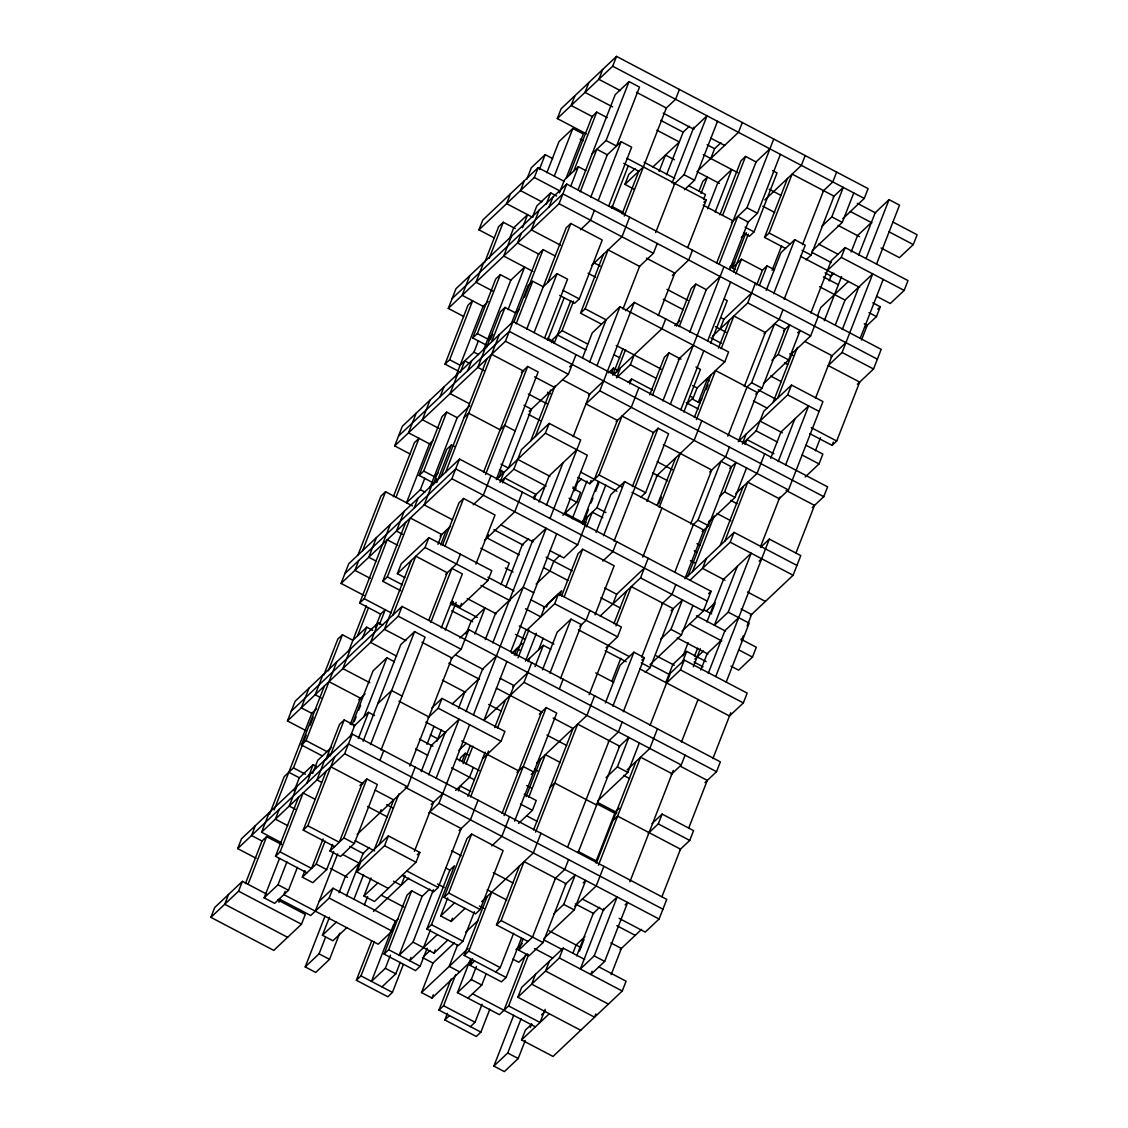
<?xml version="1.0" encoding="UTF-8"?>
<svg xmlns="http://www.w3.org/2000/svg" width="1128" height="1128" viewBox="0 0 1128 1128"><rect width="100%" height="100%" fill="white"/><g stroke="black" fill="none" stroke-linecap="round" stroke-linejoin="round"><path stroke-width="1.5" d="M277.685 899.89L305.293 914.413L301.458 924.227L273.766 950.396L210.88 917.346L214.701 907.518L242.407 881.349L266.941 894.25M256.084 858.267L237.684 848.594L241.505 838.767L352.303 734.088L666.747 899.368L659.09 919.01L645.244 932.095L619.173 918.389M305.871 730.591L287.457 720.919L295.127 701.264L378.218 622.755L382.702 625.124M364.076 595.499L341.079 583.416L348.735 563.76L459.519 459.082L711.077 591.312L703.421 610.953L682.017 631.172M410.028 453.964L394.687 445.912L402.344 426.257L513.127 321.579L827.585 486.859L823.75 496.672L812.216 507.586M463.636 316.46L448.295 308.409L455.952 288.754L566.735 184.076L881.194 349.356L873.537 368.997L857.379 384.267M493.895 237.698L478.921 229.83L482.756 220.002L538.155 167.663L564.226 181.368M357.957 555.046L380.94 496.108L385.55 491.752L412.51 505.922M228.561 894.433L224.726 904.261L287.612 937.312M255.365 825.682L251.53 835.51L262.274 841.15M308.973 688.179L301.317 707.834L312.047 713.474M358.746 560.503L354.925 570.331L370.266 578.382M362.581 550.675L385.55 491.752M416.19 413.172L408.533 432.828L430.995 444.629M469.798 275.669L462.142 295.324L483.616 306.604M210.88 917.346L238.572 891.176L242.407 881.349M281.492 842.729L261.555 832.238L269.211 812.597M322.819 675.094L315.163 694.749L321.297 697.964M376.428 537.591L368.771 557.246L376.442 561.265M430.036 400.087L422.38 419.743L438.848 428.4M483.644 262.584L475.988 282.24L492.865 291.109M510.448 193.833L506.627 203.66L532.698 217.366M269.522 814.275L284.2 776.628L293.435 767.9L306.196 735.16M323.764 675.136L337.808 639.125L342.433 634.768L352.909 640.267L366.755 627.182L372.748 630.341M393.334 496.715L414.399 442.698L419.01 438.327L396.041 497.265M445.024 364.118L468.007 305.194L472.618 300.823L449.649 359.762L445.024 364.118L458.504 371.197M484.603 262.627L498.646 226.615L503.257 222.258L515.242 228.547M245.425 883.576L262.006 841.023L266.631 836.652L281.605 844.519M274.132 809.918L311.793 713.333L316.404 708.976M328.389 670.779L342.433 634.768M489.214 258.27L503.257 222.258M322.382 755.971L301.416 744.945L324.399 686.021M248.118 884.126L266.631 836.652M310.031 725.346L313.217 717.154M279.222 809.34L275.401 819.154L287.668 825.611M301.416 744.945L306.026 740.588L336.666 662.009M379.473 624.475L385.226 609.74L380.601 614.097L359.649 603.085L390.274 524.506M440.061 396.83L443.882 387.003M524.308 180.748L520.473 190.576L541.948 201.87M526.846 179.197L531.316 167.734L545.162 154.649L552.649 158.583M359.649 603.085L364.259 598.728L387.228 539.79L397.719 545.303M294.197 790.869L299.301 777.77L313.147 764.685L316.136 766.264M348.439 651.73L366.318 605.891M455.656 376.724L483.108 306.337L488.142 301.585M509.278 239.221L513.734 227.757L527.594 214.672L522.476 227.771M296.904 786.428L289.247 806.069L295.381 809.298M350.512 648.924L342.856 668.58L369.815 682.736M404.12 511.421L396.464 531.076L402.597 534.291M457.742 373.918L450.072 393.573L469.544 403.796M511.351 236.415L503.694 256.07L532.839 271.383M478.921 229.83L534.319 177.491L538.155 167.663M586.447 133.88L557.303 118.567L561.124 108.739L616.522 56.4L868.081 188.616L864.26 198.443L842.856 218.663M432.602 482.53L419.123 475.452L442.091 416.528L446.716 412.157L457.192 417.67L469.784 405.77M486.21 345.027L472.731 337.949L495.7 279.025L500.324 274.654L510.801 280.167L524.647 267.082L508.051 309.636M357.52 635.91L368.377 608.077M460.28 372.367L464.75 360.904L469.234 363.272M539.41 169.383L545.162 154.649M419.123 475.452L423.733 471.095L446.716 412.157M472.731 337.949L477.341 333.592L500.324 274.654M306.943 872.804L275.5 856.279L298.483 797.355M400.694 590.719L382.73 581.272L405.699 522.349M308.677 776.149L313.147 764.685M362.285 638.645L366.755 627.182M433.265 440.272L429.5 443.84L406.517 502.764L420.363 489.679L424.833 478.23M449.649 359.762L460.125 365.26L473.971 352.176L478.441 340.726M275.5 856.279L280.125 851.922L303.094 792.984L315.079 799.287M306.929 783.17L310.75 773.343M382.73 581.272L387.341 576.916L410.31 517.992L441.767 534.517L437.932 544.331M414.145 508.164L417.98 498.336M467.753 370.661L471.589 360.833M521.362 233.158L517.54 242.985L539.015 254.265M574.97 95.654L571.149 105.482L592.623 116.762M297.425 867.333L288.486 890.26L274.64 903.345L264.149 897.832L279.476 858.549M312.653 773.427L317.758 760.328L331.618 747.244M546.883 172.669L559.009 141.564L572.855 128.479L583.345 133.992L566.115 178.182M532.36 217.408L536.815 205.959L550.675 192.874L556.654 196.018M375.497 627.196L380.601 614.097M429.754 488.057L457.192 417.67M483.362 350.554L510.801 280.167M324.61 760.258L316.94 779.899L321.55 782.324M378.218 622.755L370.562 642.396L396.633 656.115M404.853 577.592L397.366 573.659L401.187 563.831L428.894 537.661L491.78 570.712L487.945 580.539L460.252 606.709L451.27 601.985M431.827 485.251L424.17 504.907L452.61 519.853M485.435 347.748L477.779 367.404L483.912 370.618M539.043 210.245L531.387 229.9L560.531 245.213M588.83 82.57L584.995 92.397L612.603 106.906M325.555 760.3L339.598 724.289L344.209 719.932L354.7 725.431L350.23 736.894M432.771 485.294L446.815 449.282L451.44 444.925L454.429 446.491M486.379 347.791L500.423 311.779L505.048 307.422L515.524 312.921L519.303 309.354M264.149 897.832L277.996 884.747L286.935 861.834M327.148 758.707L329.066 753.786M434.365 483.7L436.282 478.78M490.525 339.641L492.442 334.734M554.356 175.954L572.855 128.479M330.166 755.943L344.209 719.932M436.748 482.572L451.44 444.925M491.639 341.798L505.048 307.422M546.206 204.323L550.675 192.874M334.649 846.635L303.206 830.109L326.175 771.185M441.062 476.538L487.014 358.676M303.206 830.109L307.817 825.752L334.621 757.001M411.212 560.56L384.408 629.311L405.883 640.605M445.673 472.167L499.281 334.663M549.068 206.988L552.889 197.16M602.676 69.485L598.841 79.312L620.315 90.593M278.926 902.287L280.209 899.016M285.144 891.346L283.861 894.617L378.204 944.206L392.05 931.122L395.886 921.294L332.986 888.244L319.139 901.328M350.244 724.373L360.452 698.19M392.854 615.141L415.823 556.203L447.266 572.728L428.767 620.203M351.992 724.881L373.058 670.864L386.904 657.779L394.391 661.713M559.418 192.888L564.522 179.789L578.368 166.704L585.855 170.638M354.22 721.652L356.138 716.745M358.69 710.189L360.607 705.282M511.054 324.385L538.507 253.997L543.118 249.641L555.089 255.929M569.132 175.418L592.115 116.494L596.726 112.137L607.202 117.636M261.555 832.238L344.646 753.73L352.303 734.088M287.457 720.919L398.254 616.226L402.076 606.413L716.534 771.679L720.355 761.865L468.797 629.65L459.984 637.969M397.366 573.659L425.059 547.475L428.894 537.661M341.079 583.416L451.863 478.723L459.519 459.082M394.687 445.912L505.471 341.234L513.127 321.579M448.295 308.409L559.079 203.731L566.735 184.076M557.303 118.567L612.687 66.228L616.522 56.4M514.086 321.621L528.13 285.61L532.74 281.253L543.217 286.752L557.077 273.667L567.553 279.18L544.57 338.118M524.605 297.101L543.118 249.641M573.757 171.061L596.726 112.137M516.145 323.806L532.74 281.253M363.921 716.717L386.904 657.779M570.712 186.346L578.368 166.704M333.691 851.584L326.669 869.589L312.808 882.674L302.332 877.175L304.884 870.619M358.337 738.544L368.546 712.346L374.538 715.504M323.059 838.978L311.568 868.447L280.125 851.922M363.103 741.279L400.75 644.694L414.596 631.609L425.087 637.123L381.038 750.078M578.17 189.631L615.197 94.681L629.043 81.597L639.52 87.11L616.551 146.034L606.06 140.535L592.214 153.619M302.332 877.175L316.178 864.09L325.118 841.164M440.639 544.88L446.378 530.146M442.387 545.388L458.983 502.834L463.594 498.477L495.037 515.002L475.889 564.113M526.635 329.32L566.2 227.828L570.81 223.471L602.253 239.996L579.284 298.92L574.674 303.291L559.699 295.409M580.243 191.816L596.839 149.248L607.315 154.762L590.719 197.329M445.081 545.938L463.594 498.477M547.841 282.395L570.81 223.471M370.562 744.565L414.596 631.609M606.06 140.535L629.043 81.597M359.931 785.525L366.854 778.983L377.344 784.496L354.361 843.42L340.515 856.505L330.025 851.005L332.577 844.449M534.094 332.605L557.077 273.667M362.243 783.354L339.26 842.278L307.817 825.752M483.503 472.336L523.068 370.844M315.318 911.142L337.653 853.854M330.025 851.005L343.885 837.921L366.854 778.983M485.562 474.521L527.692 366.473L538.169 371.986L496.687 478.385M430.825 622.388L451.891 568.371L462.367 573.884L441.302 627.901M379.91 760.441L383.746 750.614M460.337 554.186L456.502 564.014L445.588 574.321M490.962 475.621L483.306 495.262L473.238 504.78M594.357 210.428L590.522 220.256L580.455 229.774M598.192 200.615L621.161 141.677L631.638 147.19L608.669 206.114M279.25 898.974L310.693 915.513L329.164 898.057L332.986 888.244M547.588 340.332L564.183 297.778M339.754 933.166L329.545 959.35L315.699 972.435L305.209 966.922L324.991 916.176M499.225 476.834L501.777 470.277M551.564 342.602L552.833 339.331L562.068 330.603L573.56 301.134M346.761 927.667L332.915 940.752L322.425 935.253L329.447 917.247M339.02 892.685L345.408 876.315L359.254 863.23M451.341 604.58L452.624 601.309M452.145 605.059L453.428 601.788M554.257 343.152L570.853 300.584M305.209 966.922L319.055 953.837L325.442 937.467M445.278 630.157L456.121 602.338M502.707 482.84L504.625 477.919L536.068 494.459L534.164 499.366M611.686 208.342L628.282 165.788M346.493 895.97L363.075 853.417L369.378 847.466M388.3 888.413L356.857 871.888L360.692 862.074L388.384 835.904L419.827 852.43L416.006 862.243L374.454 901.498L363.977 895.999L370.999 877.993M379.84 812.964L381.109 809.692M460.252 606.709L461.521 603.438M488.325 534.686L487.056 537.957L519.261 554.891M499.351 470.108L503.835 472.463L500.014 482.291L513.86 469.206L521.517 449.564L549.223 423.395L580.666 439.92L550.027 518.485M634.119 189.208L624.912 184.372L628.733 174.558L635.036 168.608M530.752 440.836L550.534 390.091M601.492 324.173L580.539 313.161L603.508 254.223M353.952 899.256L363.526 874.708M374.538 848.989L393.686 799.879L375.271 790.206M535.363 436.48L555.159 385.734M580.539 313.161L585.15 308.79L608.119 249.866L639.576 266.391L653.422 253.306L657.243 243.479M622.162 213.855L638.758 171.287L623.784 163.419M379.149 844.618L398.945 793.872M409.788 766.053L451.905 658.005L421.957 642.269M624.235 216.04L666.352 108.006L636.404 92.256M466.09 634.077L471.194 620.992L485.04 607.907L474.832 634.091M356.857 871.888L384.563 845.718L388.384 835.904M357.167 834.367L407.532 786.794L415.189 767.153M428.09 717.732L438.172 708.215L441.993 698.401L504.893 731.452L501.058 741.265L482.587 758.721M451.073 658.808L461.14 649.291L468.797 629.65M522.405 492.146L514.749 511.788L484.532 540.34M496.292 479.597L545.388 433.208L549.223 423.395M529.131 411.353L568.357 374.284L576.027 354.643M629.635 217.14L621.979 236.781L591.763 265.334M679.409 89.45L675.587 99.278L665.506 108.796M364.443 904.769L367.629 896.577M426.976 744.339L433.998 726.333M421.223 771.594L431.432 745.411L459.124 719.241L436.155 778.165M582.697 357.449L592.256 332.901L619.963 306.731L724.782 361.82L728.603 351.992L634.274 302.417L625.462 310.736M437.001 741.082L441.471 729.619M659.104 171.428L665.478 155.058L674.459 159.781M500.973 584.487L509.264 563.21L480.824 548.25M428.682 774.88L445.278 732.326M589.521 362.37L606.117 319.816L585.15 308.79M458.504 708.356L464.891 691.986M485.308 639.604L495.53 613.406L523.223 587.237L533.699 592.75M505.739 587.223L522.334 544.655L528.623 538.719M538.93 502.101L549.139 475.903L576.831 449.734M666.563 174.713L683.159 132.145L689.462 126.209M403.288 964.581L392.431 992.4L387.82 996.771L356.363 980.246L371.69 940.949M596.98 365.655L619.963 306.731M356.363 980.246L360.988 975.875L374.383 941.499M465.977 711.641L482.572 669.073L496.419 655.988M492.781 642.889L532.994 539.762M546.389 505.386L562.985 462.818M573.193 436.635L589.789 394.067L562.83 379.91M622.98 308.945L639.576 266.391M672.119 182.905L693.819 127.252M405.008 875.455L401.173 885.269L393.503 881.236M414.427 851.33L433.575 802.22L405.121 787.259M655.678 232.565L674.826 183.455M428.908 812.837L438.975 803.319L469.615 724.74M473.436 714.926L546.192 528.313L532.346 541.398M594.428 479.358L617.411 420.42L585.954 403.894L599.814 390.81L634.274 302.417M673.98 184.245L684.047 174.727L707.03 115.803L693.184 128.888M393.799 924.1L371.464 981.388L385.311 968.303L390.429 955.205M427.145 948.225L420.124 966.231L415.513 970.602L384.07 954.076L407.039 895.139L411.664 890.782L422.14 896.295L429.697 889.146M459.378 760.906L460.647 757.635L465.272 753.278L468.261 754.843M611.587 373.001L613.505 368.08L616.494 369.66M384.07 954.076L388.681 949.705L411.664 890.782M462.085 761.456L465.272 753.278M613.336 373.509L622.91 348.947M463.185 763.614L470.207 745.608M616.678 372.423L625.617 349.497M465.892 764.164L472.914 746.158M620.344 368.024L616.508 377.838L630.355 364.753L634.19 354.939M483.926 720.425L506.895 661.501M510.73 651.688L556.682 533.826M564.338 514.185L587.307 455.247L545.388 433.208M684.456 189.758L694.538 180.24L717.507 121.316M574.378 490.863L577.564 482.685L581.343 479.118M458.377 790.897L460.294 785.99L470.785 791.489M514.213 655.142L516.765 648.6L519.754 650.179M422.14 896.295L399.171 955.219L413.017 942.134L433.434 889.752M515.961 655.664L526.17 629.466M473.365 767.449L469.53 777.262L455.684 790.347M562.9 515.341L576.746 502.256L580.582 492.442L572.911 488.41M710.781 158.498L714.602 148.684L720.905 142.734M698.965 191.281L702.786 181.453L707.411 177.096L701.024 193.466M518.02 657.85L528.877 630.016M572.277 518.711L586.955 481.05M381.955 986.901L395.801 973.816L400.271 962.353M467.909 796.368L485.139 752.164M494.713 727.616L505.57 699.783M577.832 477.412L589.817 483.715L591.086 480.443M629.692 383.901L631.609 378.994L652.576 390.006M470.616 796.918L488.48 751.079M497.42 728.166L514.015 685.612L500.212 678.351M658.244 315.657L674.84 273.103L646.4 258.143M703.562 199.43L705.479 194.524L688.602 185.655M525.493 661.135L536.336 633.301M546.544 607.104L547.827 603.832L561.673 590.748L559.756 595.669M410.93 957.446L409.647 960.732L437.34 934.562M402.16 875.328L433.603 891.853L438.214 887.496L461.197 828.572L429.74 812.047M589.817 483.715L599.038 474.987L622.021 416.063L653.464 432.588L632.399 486.605M687.756 247.455L706.269 199.98L626.9 158.272M528.186 661.685L529.469 658.399M586.066 522.476L583.077 520.896L598.39 481.614M582.753 524.21L584.036 520.939M585.305 517.667L588.492 509.475M591.044 502.933L592.961 498.026M595.514 491.47L598.714 483.292M426.863 929.049L449.846 870.125L454.457 865.754L431.474 924.692L426.863 929.049L458.306 945.574L462.931 941.217L474.409 911.748M584.501 524.717L587.688 516.539M707.679 208.793L717.887 182.609L731.734 169.524L715.152 212.078M478.075 800.203L470.418 819.845L459.096 830.546M483.743 720.411L524.026 682.341L531.697 662.7M526.973 629.946L554.666 603.776L558.501 593.948L621.387 626.999L617.552 636.826L606.018 647.726M549.985 550.675L563.788 557.923L577.649 544.838L585.305 525.197M638.913 387.694L631.257 407.335L616.142 421.604M665.717 318.942L661.882 328.77L612.786 375.159M692.521 250.19L688.686 260.018L672.33 275.472M742.309 122.515L738.473 132.328L698.19 170.398M538.705 649.686L543.174 638.222M586.56 526.917L592.313 512.183L602.789 517.681M423.493 947.647L430.515 929.641M444.079 897.366L467.062 838.442L471.673 834.071L503.116 850.611L480.147 909.535L475.522 913.891L444.079 897.366L448.69 893.009L471.673 834.071M561.518 596.176L578.1 553.608L582.725 549.251L614.168 565.777L595.02 614.887M535.024 666.606L543.315 645.315L550.802 649.249M583.077 520.896L596.923 507.811L605.863 484.899M564.211 596.726L582.725 549.251M465.046 908.392L451.2 921.477L440.71 915.964L447.731 897.958M542.483 669.877L557.161 632.23L571.008 619.145L581.498 624.658L560.433 678.675M596.092 532.388L610.77 494.727L624.63 481.642L645.583 492.668L668.566 433.73L658.075 428.231L653.041 432.983M649.7 394.885L664.392 357.223L669.003 352.867L680.988 359.169M676.518 326.133L691.196 288.472L695.807 284.115L706.283 289.628L720.143 276.543M719.904 214.813L740.969 160.796L745.594 156.439L756.07 161.938L769.916 148.854M413.017 942.134L433.984 953.146L435.253 949.875M652.407 395.42L669.003 352.867M679.211 326.669L695.807 284.115M722.611 215.363L745.594 156.439M472.279 959.998L431.996 998.068L421.519 992.555L432.997 963.086L454.401 942.867M451.2 921.477L452.469 918.192M549.956 673.162L571.008 619.145M603.565 535.659L624.63 481.642M502.059 813.443L541.623 711.951M662.883 400.934L679.479 358.38M689.701 332.182L706.283 289.628M716.506 263.43L756.07 161.938M431.996 998.068L433.279 994.783M504.117 815.629L546.248 707.594L556.724 713.107L514.608 821.142M719.199 263.98L737.712 216.506L748.188 222.019L729.689 269.493M614.041 541.172L658.075 428.231M457.517 945.109L449.212 966.386L459.688 971.899M509.532 816.728L501.861 836.37L491.794 845.887M559.305 689.053L563.14 679.225M589.944 610.474L586.109 620.301L579.82 626.237M616.748 541.722L612.913 551.55L602.846 561.067M670.356 404.219L723.965 266.716M731.409 222.456L746.947 207.792L773.752 139.04M489.834 1009.193L480.895 1032.12L438.975 1010.082L451.101 978.977M438.975 1010.082L443.586 1005.725L455.712 974.62M521.418 938.2L506.105 977.482L464.172 955.444L487.155 896.52M526.085 796.664L540.763 759.017M735.216 269.507L732.227 267.928L745.622 233.552M464.172 955.444L468.797 951.087L491.766 892.149M528.778 797.214L545.374 754.646L560.348 762.528M733.651 271.749L748.329 234.102M680.833 409.732L703.816 350.794M707.637 340.98L730.62 282.042M747.356 222.808L757.424 213.291L780.407 154.367M480.895 1032.12L476.284 1036.477L444.841 1019.952L447.393 1013.409M647.007 501.481L657.215 475.283M735.71 273.935L741.463 259.214L762.415 270.226L767.04 265.87L774.527 269.803M528.383 955.205L508.601 1005.95L499.366 1014.664L457.446 992.64L470.207 959.9M683.85 411.96L700.446 369.392L695.962 367.037M710.654 343.208L727.25 300.64L724.261 299.075M743.451 233.101L749.443 236.26L754.054 231.889L777.037 172.965L772.539 170.596M506.105 977.482L501.481 981.839L470.038 965.314L472.59 958.772M518.57 823.398L532.416 810.313L536.251 800.499L524.266 794.197M612.828 604.058L616.663 594.244L644.356 568.075M686.952 403.754L693.255 397.803L697.076 387.99L724.782 361.82M720.059 329.052L723.88 319.238L751.586 293.068M457.446 992.64L471.292 979.555L476.397 966.456M657.173 505.316L675.672 457.841M718.437 348.157L729.294 320.338M658.766 503.708L661.318 497.166M707.905 377.668L698.331 402.217L701.785 398.945M527.932 941.443L496.489 924.918L519.458 865.98M533.502 829.968L573.08 728.476L553.129 718M613.914 623.713L626.689 590.973M659.231 507.501L680.297 453.47M694.34 417.459L710.922 374.905M721.144 348.707L733.905 315.967L765.348 332.506L744.283 386.523M785.497 248.414L764.544 237.402L787.513 178.464M706.142 389.668L708.046 384.761M496.489 924.918L501.1 920.547L524.083 861.623L566.002 883.661L543.033 942.585L529.187 955.67L518.697 950.171L523.166 938.707M535.574 832.154L577.691 724.12L619.61 746.158L578.128 852.556M589.183 694.651L608.33 645.54M615.987 625.899L631.299 586.616L673.233 608.655L650.25 667.579L645.216 672.344M642.791 557.147L661.939 508.051M696.399 419.644L715.547 370.548L757.466 392.572L738.318 441.682M764.544 237.402L769.155 233.045L792.124 174.107L834.057 196.145L811.088 255.069L806.041 259.835M467.923 998.139L481.769 985.054L486.238 973.605M540.975 833.254L533.318 852.895L481.698 901.667M594.583 695.75L586.927 715.392L536.561 762.979M600.251 615.958L640.535 577.889L648.191 558.247M701.799 420.744L694.143 440.385L656.369 476.072M712.501 336.2L747.751 302.882L755.407 283.241M805.195 155.565L801.359 165.379L764.855 199.882M756.676 284.961L762.415 270.226M759.384 285.511L767.04 265.87M470.418 1026.607L475.029 1022.25L482.051 1004.244M495.615 971.969L500.24 967.612L513.635 933.237M611.926 681.143L620.851 658.23M772.116 270.269L781.69 245.721M605.384 702.941L620.062 665.294L633.908 652.21L644.384 657.709L623.319 711.726M766.208 290.432L780.886 252.785L794.732 239.7L805.223 245.199L784.157 299.23M612.842 706.227L633.908 652.21M773.667 293.717L794.732 239.7M690.674 524.026L711.74 470.009L663.419 444.601M503.976 1010.307L525.676 954.655M555.526 878.148L532.543 937.086L518.697 950.171M567.652 847.043L609.134 740.645M641.691 657.159L662.742 603.142M674.868 572.037L693.382 524.576M727.842 436.183L746.99 387.073M802.516 244.649L823.581 190.632M692.959 524.971L697.992 520.205L720.975 461.281L731.452 466.795L708.483 525.718L702.18 531.669M746.567 387.468L751.6 382.702L774.583 323.778L785.06 329.291L762.091 388.215L755.788 394.166M568.582 859.606L564.761 869.434L554.68 878.938M622.191 722.103L618.37 731.931L608.302 741.434M675.813 584.6L671.978 594.428L661.91 603.931M729.421 447.097L725.586 456.925L709.639 471.983M783.029 309.594L779.194 319.421L764.093 333.691M836.638 172.09L832.802 181.918L822.735 191.436M580.723 1030.273L517.837 997.222L521.658 987.409L563.21 948.154L584.685 959.434M525.225 1040.51L518.217 1058.515L504.357 1071.6L493.881 1066.087L513.663 1015.341M685.359 577.55L703.858 530.075L631.99 492.301M687.897 575.999L709.597 520.332M535.504 974.324L531.683 984.138L594.569 1017.188L595.852 1013.917M692.507 571.628L714.207 515.975M742.929 442.317L746.116 434.125M553.679 913.92L563.746 904.402L575.238 874.933L565.17 884.451M606.032 777.601L617.369 766.899L628.846 737.43L618.779 746.947M660.895 638.913L670.977 629.396L682.454 599.927L671.132 610.643M719.551 496.644L724.585 491.893L736.076 462.424L729.774 468.374M771.89 360.34L778.193 354.389L789.685 324.92L783.382 330.871M821.734 226.404L831.801 216.886L843.293 187.417L833.211 196.935M493.881 1066.087L507.727 1053.002L521.136 1018.626M744.988 444.502L746.905 439.582L773.864 453.752M549.364 961.239L545.529 971.053L608.415 1004.103M706.354 558.543L702.532 568.371L724.994 580.173M742.294 443.953L756.141 430.868L763.797 411.226L791.504 385.057L822.946 401.582L788.472 489.975L778.405 499.492M598.489 966.696L626.096 981.205L622.261 991.019L553.03 1056.442L521.573 1039.917L525.408 1030.104L531.697 1024.153M544.02 938.454L574.237 909.915L585.728 880.446L583.204 882.829M597.629 800.95L627.845 772.412L639.336 742.943M649.982 664.646L681.453 634.909L692.944 605.44M708.624 522.377L735.061 497.406L746.553 467.937M763.501 383.689L788.669 359.902L800.161 330.433L797.637 332.816M812.061 250.952L842.278 222.399L853.769 192.93M773.032 402.499L792.815 351.753M530.343 1027.411L531.612 1024.139M595.598 862.553L615.38 811.808L619.159 808.24M665.802 682.496L672.824 664.491L686.67 651.406L706.128 661.628M517.837 997.222L559.375 957.968L563.21 948.154M596.388 863.033L635.966 761.541M650.01 725.53L670.427 673.148L684.273 660.063L747.173 693.114L743.338 702.927L729.492 716.012L639.646 668.791M720.214 545.458L743.183 486.535M777.643 398.142L797.44 347.396M810.835 313.02L831.251 260.638L845.112 247.554L907.998 280.604L904.162 290.418L890.316 303.502L876.512 296.255M598.46 865.218L640.577 757.17L672.02 773.709M724.825 541.102L747.793 482.164L779.251 498.703M545.148 1009.377L540.044 1022.476L508.601 1005.95M683.004 655.805L688.108 642.706M829.15 280.942L832.351 272.75M682.2 662.855L686.67 651.406M817.504 315.826L820.69 307.648L848.397 281.478M603.861 866.318L596.204 885.959L574.801 906.179M657.469 728.815L649.813 748.456L627.154 769.86M666.592 682.962L680.452 669.877L684.273 660.063M689.941 580.257L730.225 542.201L734.06 532.374L796.946 565.424M764.685 453.808L757.029 473.45L735.625 493.669M738.572 441.259L787.668 394.87L791.504 385.057M790.502 354.982L810.637 335.947L818.308 316.305M827.43 270.452L841.276 257.367L845.112 247.554M572.897 953.188L576.084 944.996L584.896 936.677M576.704 955.881L593.3 913.327L599.588 907.377M706.904 621.951L723.499 579.383L751.192 553.213L728.209 612.151L714.362 625.236L737.345 566.298M770.72 458.25L780.928 432.066L808.635 405.897L785.652 464.821M824.328 320.747L841.558 276.557M851.132 251.995L857.52 235.625L871.366 222.54M579.566 951.003L584.036 939.553M694.453 656.355L697.64 648.177M711.683 612.166L714.87 603.973M693.325 666.733L700.347 648.727M603.959 908.421L580.342 968.994L594.188 955.909L617.171 896.971L603.311 910.056M778.193 461.535L794.789 418.981M858.605 255.28L875.201 212.727L889.047 199.642L899.524 205.141L876.555 264.079M700.784 670.018L707.171 653.648L721.018 640.563M835.453 324.624L845.027 300.062L872.72 273.892L842.094 352.472L828.234 365.557L859.691 382.082L836.708 441.006L832.097 445.377L809.636 433.575M866.064 258.566L889.047 199.642M592.101 971.222L590.818 974.493L604.678 961.409L627.647 902.485L625.124 904.867M681.453 742.055L698.049 699.487M708.257 673.303L724.853 630.735L738.699 617.65M815.473 398.297L832.069 355.729L805.11 341.572M842.278 329.545L858.873 286.977M629.903 881.743L673.303 770.424M760.737 546.163L779.885 497.053M648.205 833.423L658.287 823.905L662.108 814.092L693.551 830.617L689.73 840.43L679.648 849.948M671.188 774.499L681.256 764.981L685.091 755.154M715.716 676.588L769.338 539.085L800.781 555.611L793.111 575.252L750.317 615.691M611.164 974.634L621.373 948.436L610.897 942.938M741.364 640.704L743.281 635.783M747.103 625.969L751.572 614.506L741.096 608.993M815.389 450.819L820.493 437.72M726.206 682.087L749.175 623.164L728.209 612.151M860.227 338.329L883.21 279.406M861.496 340.05L867.235 325.315L864.245 323.75M805.18 477.003L819.027 463.918L822.862 454.09L805.984 445.236M865.134 327.303L876.47 316.601L880.305 306.774L872.818 302.84M832.097 445.377L833.366 442.106M712.896 758.58L730.761 712.741M730.944 666.14L738.614 670.173L752.461 657.088L756.296 647.26L740.955 639.209M881.038 247.991L899.439 257.663L913.299 244.579L917.12 234.765L892.586 221.863M661.981 896.633L680.494 849.158L617.608 816.108L612.983 820.465M688.785 827.881L707.298 780.407L680.353 766.236M796.015 552.875L814.515 505.4L786.075 490.454M452.116 298.582L562.914 193.903L877.358 359.169M606.469 155.551L621.161 141.677M624.912 184.372L643.369 166.93M652.886 166.958L679.324 141.973L656.877 130.171M487.832 339.091L492.865 334.339M398.508 436.085L509.306 331.406L823.75 496.672M464.031 417.6L468.656 413.243L500.099 429.768M521.39 372.423L527.692 366.473M703.957 202.166L706.269 199.98M437.988 473.027L434.224 476.594L423.733 471.095M344.9 573.588L455.698 468.91L707.256 601.125M499.676 430.163L504.709 425.411L515.186 430.91M569.668 366.84L572.192 364.457M741.336 237.514L746.384 232.749M608.471 372.846L613.505 368.08M588.534 395.265L603.635 380.982M440.089 536.096L450.58 526.184M729.858 266.969L734.892 262.218M732.227 267.928L741.463 259.214M674.755 325.611L679.803 320.86M628.141 382.265L631.609 378.994M291.292 711.091L402.076 606.413M678.224 359.564L693.339 345.295M533.77 496.63L545.303 485.731M358.774 699.769L365.063 693.819M353.854 726.235L368.546 712.346M377.781 703.632L391.627 690.548L402.104 696.046M830.236 276.825L834.001 273.258M237.684 848.594L348.467 743.916L662.926 909.182M560.066 555.244L553.777 561.194L549.942 571.008L536.096 584.092M640.549 497.42L645.583 492.668M431.925 707.919L441.993 698.401M543.386 608.218L558.501 593.948M452.3 703.886L478.737 678.901M511.731 653.352L522.222 643.439M877.781 309.157L880.305 306.774M830.814 356.927L845.915 342.644M527.368 660.388L543.315 645.315M512.761 686.797L527.862 672.528M458.687 750.472L466.245 743.338M431.263 804.405L442.81 793.492M539.325 714.137L546.248 707.594M684.95 578.763L734.06 532.374M322.425 935.253L336.271 922.168M363.977 895.999L377.824 882.914M417.318 854.798L419.827 852.43M516.976 772.468L523.265 766.518L533.755 772.031L531.232 774.414M708.567 593.68L711.077 591.312M373.481 911.438L408.731 878.134M760.512 547.404L769.338 539.085M641.874 660.091L644.384 657.709M706.283 611.066L715.096 602.733M759.158 561.109L761.668 558.727M394.447 922.464L398.226 918.883M550.097 787.414L554.708 783.043L596.641 805.082M694.848 659.09L703.449 650.955M440.71 915.964L454.556 902.879M423.775 956.389L430.078 950.439M433.984 953.146L447.83 940.061M465.737 932.165L478.328 920.265M421.519 992.555L468.092 948.535M470.038 965.314L474.662 960.957M515.905 949.607L522.208 943.657M652.04 823.609L662.108 814.092M444.841 1019.952L449.452 1015.595M704.986 782.592L716.534 771.679M527.65 953.921L518.838 962.255L512.845 959.096M541.567 1014.833L545.557 1011.069M521.573 1039.917L549.28 1013.748M620.118 949.635L641.522 929.416M612.687 66.228L864.26 198.443M857.308 203.322L875.709 212.995M663.264 113.167L693.946 129.297M710.823 138.166L724.627 145.413M850.399 211.528L871.874 222.808M888.751 231.677L913.299 244.579M660.698 120.343L683.159 132.145M707.115 144.751L714.602 148.684M831.801 216.886L842.278 222.399M703.294 154.564L737.726 172.669M769.169 189.194L781.154 195.496M838.09 225.417L859.564 236.697M696.921 171.583L719.382 183.385M762.81 206.212L774.795 212.515M818.674 244.099L838.146 254.336M684.047 174.727L694.538 180.24M746.947 207.792L757.424 213.291M841.276 257.367L904.162 290.418M644.116 162.277L674.798 178.393M811.85 252.348L831.322 262.584M769.155 233.045L790.122 244.057M802.093 250.36L811.088 255.069M580.215 139.139L583.218 140.718M703.153 205.127L733.087 220.876M745.072 227.165L754.054 231.889M800.471 256.282L859.635 287.386M825.076 272.877L831.068 276.036M823.398 276.868L838.372 284.735M819.562 286.681L845.027 300.062M868.983 312.653L876.47 316.601M611.517 206.227L623.502 212.529M534.319 177.491L560.404 191.196M559.079 203.731L653.422 253.306M747.751 302.882L810.637 335.947M842.094 352.472L873.537 368.997M666.986 289.332L687.953 300.344M720.82 317.631L723.88 319.238M789.769 353.868L792.913 355.517M778.193 354.389L788.669 359.902M594.273 262.951L600.265 266.095M663.306 299.23L683.244 309.707M715.448 326.641L726.051 332.21M784.482 362.92L787.541 364.527M588.04 273.244L595.528 277.178M710.823 337.78L721.3 343.293M770.635 376.005L781.366 381.645M787.668 394.87L819.111 411.396M751.6 382.702L762.091 388.215M758.242 389.851L776.205 399.298M562.816 290.263L579.284 298.92M811.258 427.639L836.708 441.006M753.504 400.948L766.984 408.026M706.311 379.262L709.3 380.841M616.226 345.492L661.149 369.096M692.479 385.564L697.076 387.99M759.976 421.04L782.437 432.842M613.745 354.643L619.737 357.787M630.355 364.753L656.44 378.458M690.181 396.196L693.255 397.803M756.141 430.868L777.615 442.148M802.163 455.049L819.027 463.918M562.068 330.603L587.519 343.984M692.338 399.072L699.825 403.006M557.458 334.96L585.897 349.92M686.219 402.654L698.204 408.942M547.433 338.231L553.425 341.375M610.318 371.281L614.816 373.636M505.471 341.234L568.357 374.284M599.814 390.81L788.472 489.975M477.341 333.592L489.326 339.88M491.625 354.319L523.843 371.239M534.573 376.893L554.511 387.369M473.971 352.176L478.469 354.544M547.489 392.206L550.633 393.855M724.585 491.893L735.061 497.406M528.397 393.996L546.798 403.683M657.243 461.719L672.429 469.713M730.831 500.409L737.007 503.652M523.942 405.234L531.429 409.182L508.46 468.106L500.973 464.172M652.717 472.928L667.691 480.796M528.313 414.329L540.298 420.617M716.985 513.494L730.831 520.769M697.992 520.205L708.483 525.718M730.225 542.201L793.111 575.252M599.038 474.987L621.5 486.788M580.948 472.265L616.889 491.159M696.991 543.71L700.065 545.317M572.953 487.042L575.943 488.621M694.242 550.788L697.231 552.367M517.696 459.378L549.9 476.312M596.923 507.811L605.905 512.535M690.406 560.616L694.904 562.971M513.86 469.206L546.079 486.14M569.076 498.224L576.746 502.256M747.455 591.974L765.418 601.421M564.381 512.817L585.855 524.097M703.28 609.487L711.641 613.886M451.863 478.723L577.649 544.838M640.535 577.889L703.421 610.953M696.469 615.817L725.614 631.144M500.902 524.872L533.121 541.807M689.575 624.038L721.779 640.958M738.657 649.827L752.461 657.088M420.363 489.679L424.861 492.048M493.881 529.709L523.096 545.064M546.107 557.161L572.178 570.867M604.693 587.942L616.663 594.244M670.977 629.396L681.453 634.909M543.809 567.779L567.92 580.455M600.857 597.769L620.315 607.992M677.265 637.926L707.933 654.043M694.03 662.051L703.012 666.775M505.414 567.976L513.085 571.995M656.355 655.833L674.318 665.266M554.666 603.776L617.552 636.826M680.452 669.877L743.338 702.927M487.888 577.198L513.973 590.903M530.837 599.772L544.655 607.033L540.82 616.861L525.479 608.796M651.025 664.857L668.989 674.304M425.059 547.475L487.945 580.539M578.382 629.805L629.283 656.566M641.268 662.855L650.25 667.579M480.993 585.418L510.138 600.731M605.2 650.701L626.167 661.713M467.147 598.503L496.292 613.815M519.303 625.913L553.918 644.102M595.725 672.866L613.688 682.313M515.51 634.373L524.492 639.082M450.354 603.24L477.313 617.411M387.341 576.916L402.315 584.783M451.722 610.756L472.688 621.768M398.254 616.226L461.14 649.291M524.026 682.341L681.256 764.981M364.259 598.728L391.219 612.885M455.726 654.973L483.334 669.482M448.831 663.179L479.513 679.31M496.376 688.165L542.399 712.36M617.369 766.899L627.845 772.412M442.43 680.184L465.652 692.395M488.664 704.478L500.931 710.936M546.953 735.118L566.707 745.495M623.615 775.415L629.607 778.56M438.172 708.215L501.058 741.265M658.287 823.905L689.73 840.43M534.517 769.31L537.52 770.889M597.417 802.36L616.875 812.597M596.5 803.63L615.973 813.866M398.988 701.207L428.936 716.943M425.848 722.103L445.8 732.594M461.747 740.983L518.654 770.889M329.009 681.664L361.214 698.584M430.247 734.864L437.918 738.896M526.663 785.539L531.161 787.908M419.461 739.108L432.926 746.186M456.882 758.791L479.344 770.593M415.626 748.936L427.611 755.224M451.567 767.815L474.028 779.631M520.445 804.024L532.416 810.313M526.889 815.939L537.379 821.452M578.269 851.471L596.233 860.918M344.646 753.73L407.532 786.794M438.975 803.319L659.09 919.01M306.026 740.588L326.993 751.6M330.8 766.814L363.004 783.749M582.358 899.044L603.832 910.324M386.664 804.715L392.643 807.86M575.322 903.88L593.807 913.595M616.819 925.679L635.219 935.352M563.746 904.402L574.237 909.915M367.559 806.506L387.327 816.898M451.708 850.738L461.126 855.687M493.345 872.621L513.099 882.998M293.435 767.9L305.406 774.203M288.81 772.271L299.301 777.77M445.743 867.968L450.354 870.393M487.169 889.738L506.74 900.031M549.237 930.896L580.567 947.365M384.563 845.718L416.006 862.243M594.188 955.909L604.678 961.409M355.137 840.698L374.595 850.935M437.495 883.985L444.178 887.496M479.414 906.024L483.912 908.392M543.809 939.864L561.772 949.311M343.885 837.921L354.361 843.42M406.771 870.971L438.214 887.496M448.69 893.009L480.147 909.535M501.1 920.547L543.033 942.585M349.793 846.423L363.597 853.685M559.375 957.968L622.261 991.019M534.573 948.592L552.537 958.039M342.884 854.629L359.762 863.498M330.433 868.447L347.452 877.387M381.194 895.124L403.796 907.011M316.178 864.09L326.669 869.589M431.474 924.692L462.931 941.217M468.797 951.087L500.24 967.612M329.164 898.057L392.05 931.122M471.292 979.555L481.769 985.054M422.521 957.573L432.997 963.086M277.996 884.747L288.486 890.26M388.681 949.705L420.124 966.231M472.533 993.782L535.433 1026.832M238.572 891.176L301.458 924.227M385.311 968.303L395.801 973.816M443.586 1005.725L475.029 1022.25M319.055 953.837L329.545 959.35M360.988 975.875L392.431 992.4M507.727 1053.002L518.217 1058.515"/></g></svg>
